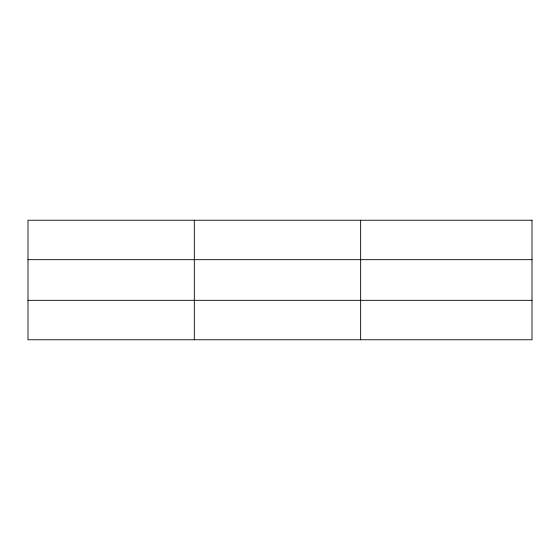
<?xml version="1.0" encoding="UTF-8"?>
<svg xmlns="http://www.w3.org/2000/svg" width="560" height="560" viewBox="0 0 560 560"><rect width="100%" height="100%" fill="white"/><g stroke="black" fill="none" stroke-linecap="round" stroke-linejoin="round"><path stroke-width="0.84" d="M194.32 339.766L194.32 220.234M360.64 339.766L360.64 220.234M28 259.679L532 259.679M28 300.321L532 300.321M532 220.234L532 339.766L28 339.766L28 220.234L532 220.234"/></g></svg>
